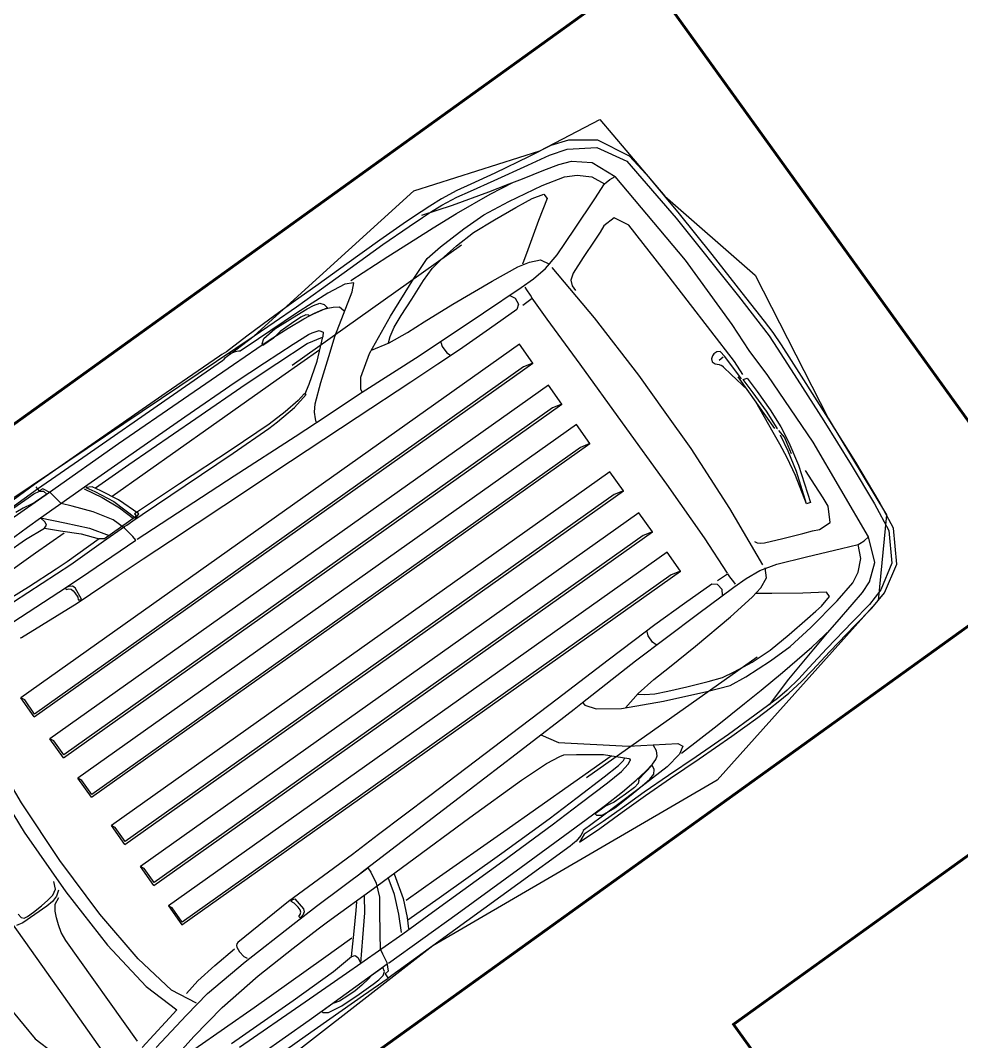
# Model space of a CAD drawing. Header units: millimetres. Extents: x 1904 to 2142, y -1319 to -1235.
# Drawn here: x 1988.355 to 1992.659, y -1249.864 to -1245.192 of the extents above; entities that cross this region are included whole.
import ezdxf

# ---------------------------------------------------------------- set-up
doc = ezdxf.new("R2010")
doc.units = ezdxf.units.MM
doc.header["$LTSCALE"] = 30
doc.layers.get('0').update_dxf_attribs({"linetype": 'CONTINUOUS'})
doc.layers.add('arquitetura', color=8, linetype='CONTINUOUS')

# ---------------------------------------------------------------- blocks, each defined once
blk = doc.blocks.new('Austin Mini dessus')
at = {"color": 8, "flags": 128}
for points in [[(2.9944, 3.7997), (3.0997, 3.8021)], [(3.0997, 3.8021), (3.2215, 3.8034)], [(3.2215, 3.8034), (3.3188, 3.8025)], [(3.3188, 3.8025), (3.3675, 3.8008)], [(3.3675, 3.8008), (3.3972, 3.7998)], [(3.3972, 3.7998), (3.439, 3.7972)], [(1.3693, 3.7967), (1.6304, 3.7968)], [(1.6304, 3.7968), (1.8484, 3.7979)], [(1.716, 3.7644), (1.717, 3.7694)], [(1.717, 3.7694), (1.7313, 3.7792)], [(1.7313, 3.7792), (1.7757, 3.7861)], [(1.7781, 3.7702), (1.7576, 3.764)], [(1.7757, 3.7861), (1.8394, 3.7873)], [(1.8082, 3.7719), (1.7781, 3.7702)], [(1.8354, 3.7719), (1.8082, 3.7719)], [(1.8622, 3.7696), (1.8354, 3.7719)], [(1.8394, 3.7873), (1.8918, 3.7867)], [(1.8484, 3.7979), (1.9397, 3.7986)], [(1.8896, 3.7653), (1.8622, 3.7696)], [(1.8918, 3.7867), (1.9135, 3.786)], [(1.9135, 3.786), (1.9326, 3.7832)], [(1.9326, 3.7832), (1.942, 3.7759)], [(2.1078, 3.7972), (1.9397, 3.7986)], [(1.9397, 3.7828), (1.9397, 3.798)], [(1.952, 3.781), (1.9397, 3.7828)], [(1.942, 3.7759), (1.9455, 3.763)], [(1.9641, 3.7571), (1.952, 3.781)], [(2.4284, 3.7942), (2.1078, 3.7972)], [(2.6259, 3.7916), (2.4284, 3.7942)], [(2.6343, 3.7911), (2.6259, 3.7916)], [(2.642, 3.7903), (2.6343, 3.7911)], [(2.649, 3.7893), (2.642, 3.7903)], [(2.6704, 3.7837), (2.649, 3.7893)], [(2.6551, 3.7981), (2.7306, 3.7997)], [(2.6814, 3.7868), (2.6551, 3.7981)], [(2.6822, 3.7782), (2.6704, 3.7837)], [(2.7507, 3.7887), (2.6814, 3.7868)], [(2.6858, 3.7757), (2.6822, 3.7782)], [(2.7538, 3.7741), (2.6858, 3.7757)], [(2.7306, 3.7997), (2.8147, 3.7991)], [(2.7458, 3.7609), (2.7598, 3.7709)], [(2.8237, 3.7886), (2.7507, 3.7887)], [(2.8931, 3.7702), (2.7538, 3.7741)], [(2.7598, 3.7709), (2.8041, 3.7753)], [(2.8041, 3.7753), (2.8678, 3.772)], [(2.8147, 3.7991), (2.9021, 3.7984)], [(2.9048, 3.7882), (2.8237, 3.7886)], [(2.8678, 3.772), (2.9199, 3.7677)], [(3.0069, 3.7651), (2.8931, 3.7702)], [(2.9021, 3.7984), (2.9944, 3.7997)], [(2.9951, 3.7894), (2.9048, 3.7882)], [(3.0966, 3.7917), (2.9951, 3.7894)], [(3.2164, 3.793), (3.0966, 3.7917)], [(3.316, 3.7921), (3.2164, 3.793)], [(3.3693, 3.7904), (3.316, 3.7921)], [(3.4015, 3.7895), (3.3693, 3.7904)], [(3.3706, 3.7916), (3.4639, 3.7624)], [(3.4406, 3.7862), (3.4015, 3.7895)], [(3.439, 3.7972), (3.4912, 3.7905)], [(3.4894, 3.7783), (3.4406, 3.7862)], [(3.5334, 3.7691), (3.4894, 3.7783)], [(3.4912, 3.7905), (3.5375, 3.7819)], [(3.6119, 3.753), (3.5334, 3.7691)], [(3.5375, 3.7819), (3.6147, 3.7659)], [(1.4923, 3.7636), (1.6691, 3.7637)], [(1.6691, 3.7637), (1.7492, 3.7633)], [(1.7576, 3.764), (1.716, 3.7644)], [(1.7492, 3.7633), (1.9626, 3.7616)], [(1.9022, 3.763), (1.8896, 3.7653)], [(1.9455, 3.763), (1.9022, 3.763)], [(1.9688, 3.7285), (1.9641, 3.7571)], [(1.9674, 3.7618), (2.2252, 3.7604)], [(2.2252, 3.7604), (2.4664, 3.7574)], [(2.4664, 3.7574), (2.6503, 3.7544)], [(2.6503, 3.7544), (2.7365, 3.753)], [(2.7365, 3.753), (2.7855, 3.7519)], [(2.7449, 3.7554), (2.7458, 3.7609)], [(2.7845, 3.7544), (2.7449, 3.7554)], [(2.8122, 3.7594), (2.7845, 3.7544)], [(2.7855, 3.7519), (2.851, 3.7488)], [(2.8551, 3.7596), (2.8122, 3.7594)], [(2.851, 3.7488), (2.9058, 3.7442)], [(2.8891, 3.7588), (2.8551, 3.7596)], [(2.9053, 3.7556), (2.8891, 3.7588)], [(2.9118, 3.7497), (2.9053, 3.7556)], [(2.9058, 3.7442), (2.9441, 3.7386)], [(2.913, 3.7465), (2.9118, 3.7497)], [(2.9725, 3.7349), (2.913, 3.7465)], [(2.9199, 3.7677), (2.9416, 3.7655)], [(2.9416, 3.7655), (2.9606, 3.76)], [(2.9441, 3.7386), (2.9744, 3.7329)], [(2.9606, 3.76), (2.9698, 3.7493)], [(2.9698, 3.7493), (2.9725, 3.7349)], [(3.0599, 3.7557), (3.0069, 3.7651)], [(3.0819, 3.7412), (3.0599, 3.7557)], [(3.0661, 3.7568), (3.2036, 3.7505)], [(3.0743, 3.7267), (3.0819, 3.7412)], [(3.2036, 3.7505), (3.3106, 3.7441)], [(3.3106, 3.7441), (3.3759, 3.7402)], [(3.3759, 3.7402), (3.4593, 3.7344)], [(3.4639, 3.7624), (3.5784, 3.7316)], [(3.7239, 3.7317), (3.6119, 3.753)], [(3.6147, 3.7659), (3.7245, 3.7448)], [(3.7245, 3.7448), (3.7958, 3.7324)], [(1.4484, 3.7087), (1.6921, 3.7115)], [(1.6921, 3.7115), (1.8449, 3.713)], [(1.8449, 3.713), (1.8979, 3.7134)], [(1.8979, 3.7134), (2.0543, 3.714)], [(1.8979, 3.7134), (1.9484, 3.6539)], [(1.9009, 3.6943), (1.8979, 3.7134)], [(1.9715, 3.7117), (1.9688, 3.7285)], [(1.9964, 3.6756), (1.9715, 3.7117)], [(2.0537, 3.7091), (2.0796, 3.6584)], [(2.0543, 3.714), (2.1798, 3.7129)], [(2.094, 3.6816), (2.0773, 3.7122)], [(2.1798, 3.7129), (2.4309, 3.7103)], [(2.4309, 3.7103), (2.6188, 3.7069)], [(2.6188, 3.7069), (2.7259, 3.7034)], [(2.9469, 3.6452), (3.0743, 3.7267)], [(2.9744, 3.7329), (2.9916, 3.7274)], [(2.9916, 3.7274), (3.001, 3.7198)], [(3.001, 3.7198), (3.0087, 3.7071)], [(3.0087, 3.7071), (3.01, 3.6884)], [(3.4593, 3.7344), (3.5777, 3.7235)], [(3.5777, 3.7235), (3.6563, 3.7118)], [(3.5784, 3.7316), (3.6421, 3.7153)], [(3.6421, 3.7153), (3.6846, 3.7048)], [(3.7964, 3.7192), (3.7239, 3.7317)], [(3.7958, 3.7324), (3.8536, 3.716)], [(3.8504, 3.7028), (3.7964, 3.7192)], [(3.8536, 3.716), (3.9358, 3.6662)], [(1.4355, 3.6849), (1.6643, 3.6871)], [(1.6643, 3.6871), (1.816, 3.6859)], [(1.816, 3.6859), (1.8868, 3.6804)], [(1.8868, 3.6804), (1.8979, 3.6843)], [(1.8868, 3.6804), (1.9382, 3.6219)], [(1.8979, 3.6843), (1.9009, 3.6943)], [(2.0389, 3.6143), (1.9964, 3.6756)], [(2.0918, 3.6884), (2.2083, 3.6887)], [(2.1175, 3.6272), (2.094, 3.6816)], [(2.2083, 3.6887), (2.4426, 3.6885)], [(2.4426, 3.6885), (2.6215, 3.6864)], [(2.6215, 3.6864), (2.7286, 3.6829)], [(2.7259, 3.7034), (2.8298, 3.6998)], [(2.7286, 3.6829), (2.8326, 3.6793)], [(2.8298, 3.6998), (2.8852, 3.6963)], [(2.8326, 3.6793), (2.8879, 3.6758)], [(2.8698, 3.6229), (2.9257, 3.6769)], [(2.8852, 3.6963), (2.8995, 3.6935)], [(2.8879, 3.6758), (2.8994, 3.674)], [(2.8995, 3.6935), (2.9148, 3.6898)], [(2.9148, 3.6898), (2.9254, 3.6845)], [(2.9269, 3.6823), (2.9254, 3.6845)], [(2.9257, 3.6769), (2.9271, 3.6797)], [(2.9271, 3.6797), (2.9269, 3.6823)], [(3.3067, 3.6745), (3.361, 3.68)], [(3.361, 3.68), (3.4507, 3.6839)], [(3.4507, 3.6839), (3.525, 3.6834)], [(3.525, 3.6834), (3.6102, 3.6722)], [(3.6846, 3.7048), (3.7528, 3.688)], [(3.7528, 3.688), (3.8, 3.6763)], [(3.8, 3.6763), (3.8361, 3.6624)], [(3.9251, 3.6552), (3.8504, 3.7028)], [(1.9484, 3.6539), (1.9968, 3.5949)], [(2.0796, 3.6584), (2.1036, 3.6021)], [(2.7793, 3.5129), (2.9469, 3.6452)], [(2.7871, 3.6502), (3.4246, 3.6502)], [(2.8994, 3.674), (2.9094, 3.6722)], [(2.9094, 3.6722), (2.9171, 3.6679)], [(3.1134, 3.5955), (3.2381, 3.6482)], [(3.2381, 3.6482), (3.3067, 3.6745)], [(3.3014, 3.6408), (3.3411, 3.6477)], [(3.3411, 3.6477), (3.4025, 3.6546)], [(3.4025, 3.6546), (3.4682, 3.6568)], [(3.4682, 3.6568), (3.5432, 3.6518)], [(3.5432, 3.6518), (3.6174, 3.6446)], [(3.6102, 3.6722), (3.7219, 3.6526)], [(3.6174, 3.6446), (3.651, 3.6408)], [(3.7219, 3.6526), (3.793, 3.6355)], [(3.8361, 3.6624), (3.8831, 3.6237)], [(3.9748, 3.5682), (3.9251, 3.6552)], [(3.9358, 3.6662), (3.9909, 3.5714)], [(1.2235, 3.6328), (1.5547, 3.6348)], [(1.2747, 3.6187), (1.3537, 3.601)], [(1.5547, 3.6348), (1.8149, 3.6349)], [(1.8149, 3.6349), (1.9203, 3.6346)], [(1.9382, 3.6219), (1.9794, 3.5737)], [(2.0615, 3.5818), (2.0389, 3.6143)], [(2.1391, 3.55), (2.1175, 3.6272)], [(2.1218, 3.6365), (2.2347, 3.637)], [(2.2347, 3.637), (2.4865, 3.6382)], [(2.4865, 3.6382), (2.7473, 3.6393)], [(2.7473, 3.6393), (2.8869, 3.6399)], [(2.8029, 3.5745), (2.8698, 3.6229)], [(3.1969, 3.6007), (3.2592, 3.6259)], [(3.2592, 3.6259), (3.3014, 3.6408)], [(3.651, 3.6408), (3.6741, 3.6378)], [(3.6741, 3.6378), (3.7107, 3.6285)], [(3.7107, 3.6285), (3.7113, 3.6124)], [(3.793, 3.6355), (3.8251, 3.6178)], [(3.8251, 3.6178), (3.8563, 3.5892)], [(3.8831, 3.6237), (3.9133, 3.5491)], [(1.3537, 3.601), (1.4755, 3.5794)], [(1.9968, 3.5949), (2.0262, 3.5518)], [(2.0778, 3.5418), (2.0615, 3.5818)], [(2.1036, 3.6021), (2.1179, 3.5483)], [(2.9962, 3.5397), (3.1134, 3.5955)], [(3.1417, 3.5787), (3.1969, 3.6007)], [(3.7113, 3.6124), (3.6503, 3.5725)], [(3.8563, 3.5892), (3.8742, 3.5491)], [(1.2404, 3.5618), (1.3729, 3.5353)], [(1.4755, 3.5794), (1.6204, 3.564)], [(1.6204, 3.564), (1.7565, 3.5569)], [(1.7565, 3.5569), (1.8523, 3.5529)], [(1.8523, 3.5529), (1.8885, 3.5517)], [(1.8885, 3.5517), (2.0756, 3.55)], [(1.9794, 3.5737), (1.9962, 3.5536)], [(2.7579, 3.5502), (2.7705, 3.5534)], [(2.7705, 3.5534), (2.8029, 3.5745)], [(3.0778, 3.5457), (3.1044, 3.562)], [(3.1044, 3.562), (3.1417, 3.5787)], [(3.6503, 3.5725), (3.5724, 3.5187)], [(3.8804, 3.5498), (3.8953, 3.5506)], [(3.8953, 3.5506), (3.9133, 3.5491)], [(3.9862, 3.4773), (3.9748, 3.5682)], [(3.9909, 3.5714), (4.0023, 3.48)], [(1.1011, 3.5379), (1.1017, 3.2922)], [(1.3084, 3.5158), (1.2053, 3.5371)], [(1.3729, 3.5353), (1.4635, 3.5186)], [(1.4186, 3.5228), (1.3793, 3.4466)], [(2.0756, 3.55), (2.1906, 3.5477)], [(2.0837, 3.5046), (2.0778, 3.5418)], [(2.1906, 3.5477), (2.4267, 3.5434)], [(2.4267, 3.5434), (2.6206, 3.5411)], [(2.6206, 3.5411), (2.712, 3.5443)], [(2.712, 3.5443), (2.7579, 3.5502)], [(2.9326, 3.496), (2.9962, 3.5397)], [(3.0068, 3.545), (3.0636, 3.5315)], [(3.0618, 3.5326), (3.0778, 3.5457)], [(3.0636, 3.5315), (3.1275, 3.5247)], [(3.1275, 3.5247), (3.1878, 3.5219)], [(3.1878, 3.5219), (3.29, 3.5153)], [(3.7236, 3.4885), (3.8253, 3.5293)], [(3.8253, 3.5293), (3.8742, 3.5491)], [(3.8742, 3.5491), (3.8804, 3.5498)], [(3.9133, 3.5491), (3.9421, 3.2156)], [(1.2049, 3.5135), (1.2049, 3.1364)], [(1.3585, 3.5054), (1.3084, 3.5158)], [(1.323, 3.3924), (1.3585, 3.5054)], [(1.4635, 3.5186), (1.6129, 3.5061)], [(1.6129, 3.5061), (1.7979, 3.497)], [(1.6169, 3.4714), (1.619, 3.4901)], [(1.619, 3.4901), (1.6245, 3.4999)], [(1.7979, 3.497), (1.8885, 3.4935)], [(1.8276, 3.494), (1.8263, 3.4879)], [(1.8388, 3.4912), (1.8276, 3.494)], [(1.8484, 3.4859), (1.8388, 3.4912)], [(1.8885, 3.4935), (2.0844, 3.4883)], [(2.0844, 3.4883), (2.0837, 3.5046)], [(2.7489, 3.4635), (2.7793, 3.5129)], [(2.9113, 3.4668), (2.9326, 3.496)], [(3.29, 3.5153), (3.4288, 3.5036)], [(3.4288, 3.5036), (3.5179, 3.4935)], [(3.5179, 3.4935), (3.5549, 3.4854)], [(3.5724, 3.5187), (3.5339, 3.4917)], [(3.6368, 3.4545), (3.7236, 3.4885)], [(1.4113, 3.481), (1.462, 3.47)], [(1.462, 3.47), (1.5309, 3.4613)], [(1.5309, 3.4613), (1.6094, 3.4548)], [(1.6186, 3.4546), (1.6169, 3.4714)], [(1.8263, 3.4879), (1.8336, 3.4853)], [(1.8336, 3.4853), (1.8396, 3.4804)], [(1.8409, 3.4637), (1.8386, 3.4462)], [(1.8396, 3.4804), (1.8416, 3.4732)], [(1.8416, 3.4732), (1.8409, 3.4637)], [(1.8478, 3.437), (1.8517, 3.4767)], [(1.8517, 3.4767), (1.8484, 3.4859)], [(2.0579, 3.4882), (2.4134, 3.475)], [(2.4134, 3.475), (2.6537, 3.4666)], [(2.6537, 3.4666), (2.7489, 3.4635)], [(2.7489, 3.4635), (2.8086, 3.4608)], [(2.8086, 3.4608), (2.8767, 3.4577)], [(2.8767, 3.4577), (2.9092, 3.4563)], [(2.9092, 3.4563), (2.9113, 3.4668)], [(3.5549, 3.4854), (3.5868, 3.4709)], [(3.5868, 3.4709), (3.6013, 3.4438)], [(3.9969, 3.3387), (3.9862, 3.4773)], [(4.0023, 3.48), (4.0132, 3.3405)], [(1.3793, 3.4466), (1.3517, 3.3099)], [(1.6207, 3.4502), (1.6186, 3.4546)], [(1.6242, 3.4468), (1.6207, 3.4502)], [(1.6285, 3.4452), (1.6242, 3.4468)], [(1.8272, 3.4328), (1.6285, 3.4452)], [(1.9786, 3.4297), (1.8272, 3.4328)], [(1.8386, 3.4462), (1.8339, 3.4369)], [(1.8339, 3.4369), (1.8395, 3.4349)], [(1.8395, 3.4349), (1.8452, 3.4359)], [(1.8452, 3.4359), (1.8478, 3.437)], [(2.0699, 3.4284), (1.9786, 3.4297)], [(2.1695, 3.4247), (2.0699, 3.4284)], [(2.9092, 3.4563), (3.1149, 3.4465)], [(3.1149, 3.4465), (3.3513, 3.4394)], [(3.1945, 3.4428), (3.1904, 3.4299)], [(3.1904, 3.4299), (3.1906, 3.4059)], [(3.3513, 3.4394), (3.4895, 3.4367)], [(3.4471, 3.4365), (3.4563, 3.4213)], [(3.4895, 3.4367), (3.5356, 3.4366)], [(3.4982, 3.4219), (3.4986, 3.4312)], [(3.5356, 3.4366), (3.5836, 3.4404)], [(3.5836, 3.4404), (3.6368, 3.4545)], [(3.6013, 3.4314), (3.6181, 3.2335)], [(3.756, 3.4243), (3.7841, 3.435)], [(3.7841, 3.435), (3.8045, 3.444)], [(3.8045, 3.444), (3.8435, 3.4455)], [(3.8435, 3.4455), (3.8675, 3.4012)], [(2.3653, 3.4184), (2.1695, 3.4247)], [(2.6091, 3.4106), (2.3653, 3.4184)], [(2.8528, 3.4028), (2.6091, 3.4106)], [(3.0481, 3.3965), (2.8528, 3.4028)], [(3.147, 3.3929), (3.0481, 3.3965)], [(3.1906, 3.4059), (3.1955, 3.3932)], [(3.4534, 3.4004), (3.4403, 3.3899)], [(3.4563, 3.4213), (3.4534, 3.4004)], [(3.4969, 3.3921), (3.4973, 3.4027)], [(3.4973, 3.4027), (3.4982, 3.4219)], [(3.6439, 3.38), (3.6968, 3.4013)], [(3.6968, 3.4013), (3.756, 3.4243)], [(3.8675, 3.4012), (3.8692, 3.3713)], [(0.9547, 3.3266), (0.9762, 3.3945)], [(1.3004, 3.222), (1.323, 3.3924)], [(3.2267, 3.3909), (3.147, 3.3929)], [(3.3378, 3.39), (3.2267, 3.3909)], [(3.4403, 3.3899), (3.3378, 3.39)], [(3.4605, 3.391), (3.4969, 3.3921)], [(3.4984, 3.3906), (3.5032, 3.2619)], [(3.6215, 3.3593), (3.6261, 3.3671)], [(3.6261, 3.3671), (3.6334, 3.3741)], [(3.6334, 3.3741), (3.6439, 3.38)], [(3.8692, 3.3713), (3.8712, 3.3271)], [(3.8294, 3.3605), (3.8176, 3.3569)], [(3.8176, 3.3569), (3.8402, 3.2669)], [(3.8176, 3.3569), (3.8491, 3.259)], [(3.8656, 3.2467), (3.8294, 3.3605)], [(4.0064, 3.181), (3.9969, 3.3387)], [(4.0132, 3.3405), (4.0227, 3.1819)], [(0.9474, 3.2223), (0.9547, 3.3266)], [(1.3517, 3.3099), (1.3356, 3.1305)], [(1.521, 3.3024), (3.3849, 3.3024)], [(1.521, 3.2314), (1.521, 3.3024)], [(3.3849, 3.3024), (3.3552, 3.2953)], [(3.3849, 3.3024), (3.3849, 3.2314)], [(3.8712, 3.3271), (3.8736, 3.2722)], [(1.1017, 3.2922), (1.1017, 3.0712)], [(3.3552, 3.2953), (1.5269, 3.296)], [(1.5269, 3.296), (1.5269, 3.2434)], [(1.5269, 3.2434), (1.521, 3.2314)], [(3.5032, 3.2619), (3.5043, 3.0618)], [(3.8402, 3.2669), (3.8508, 3.2084)], [(3.8491, 3.259), (3.8648, 3.1939)], [(3.8822, 3.1732), (3.8656, 3.2467)], [(1.2904, 3.0155), (1.3004, 3.222)], [(3.3849, 3.2314), (1.521, 3.2314)], [(3.6181, 3.2335), (3.6277, 3.0159)], [(3.8508, 3.2084), (3.8565, 3.1612)], [(3.9421, 3.2156), (3.9474, 2.9699)], [(3.8648, 3.1939), (3.8741, 3.1401)], [(3.868, 3.2065), (3.8741, 3.1805)], [(3.8741, 3.1805), (3.8782, 3.1603)], [(4.0139, 3.0308), (4.0064, 3.181)], [(4.0227, 3.1819), (4.0303, 3.0312)], [(1.521, 3.1548), (3.3849, 3.1548)], [(1.521, 3.1548), (3.3849, 3.1548)], [(1.521, 3.1548), (1.521, 3.0837)], [(3.3552, 3.1477), (1.5269, 3.1484)], [(1.5269, 3.1484), (1.5269, 3.0958)], [(3.3849, 3.1548), (3.3552, 3.1477)], [(3.3849, 3.1548), (3.3849, 3.0838)], [(3.8565, 3.1612), (3.8604, 3.1213)], [(3.8797, 3.1523), (3.8778, 3.1263)], [(3.8782, 3.1603), (3.8797, 3.1523)], [(3.8893, 3.1208), (3.8822, 3.1732)], [(1.2049, 3.1364), (1.2077, 3.1082)], [(1.3356, 3.1305), (1.3308, 2.9266)], [(3.8604, 3.1213), (3.8653, 3.0676)], [(3.8772, 3.1193), (3.8773, 3.1186)], [(3.8773, 3.1186), (3.8774, 3.1179)], [(3.8774, 3.1179), (3.8775, 3.1172)], [(3.8775, 3.1172), (3.8809, 3.056)], [(3.8927, 3.0595), (3.8893, 3.1208)], [(1.2077, 3.1082), (1.214, 3.084)], [(1.214, 3.084), (1.2213, 3.064)], [(1.5269, 3.0958), (1.521, 3.0837)], [(3.3849, 3.0838), (1.521, 3.0838)], [(3.8718, 3.1136), (3.8718, 3.0663)], [(1.1017, 3.0712), (1.1013, 2.893)], [(1.2213, 3.064), (1.2296, 3.0447)], [(3.5043, 3.0618), (3.503, 2.8311)], [(3.8653, 3.0676), (3.8715, 3.0137)], [(3.8718, 3.0663), (3.8715, 2.9763)], [(3.8809, 3.056), (3.8809, 2.9867)], [(3.8927, 2.9903), (3.8927, 3.0595)], [(1.2296, 3.0447), (1.2425, 3.0269)], [(1.2425, 3.0269), (1.263, 3.0168)], [(4.019, 2.9175), (4.0139, 3.0308)], [(4.0303, 3.0312), (4.0353, 2.9173)], [(1.1289, 3.0172), (1.1087, 3.0128)], [(1.2179, 3.0172), (1.1289, 3.0172)], [(1.1326, 2.9863), (1.1344, 3.0006)], [(1.1344, 3.0006), (1.1406, 3.0076)], [(1.1406, 3.0076), (1.1521, 3.0095)], [(1.1521, 3.0095), (1.1745, 3.009)], [(1.1745, 3.009), (1.2048, 3.0074)], [(1.2048, 3.0074), (1.2315, 3.0045)], [(1.2406, 3.0157), (1.2179, 3.0172)], [(1.2315, 3.0045), (1.2524, 3.0002)], [(1.2601, 3.01), (1.2406, 3.0157)], [(1.2524, 3.0002), (1.27, 2.9903)], [(1.275, 2.9987), (1.2601, 3.01)], [(1.27, 2.9903), (1.2792, 2.9682)], [(1.2927, 2.7938), (1.2904, 3.0155)], [(1.521, 3.0018), (3.3849, 3.0018)], [(1.521, 3.0018), (1.521, 2.9307)], [(1.521, 3.0017), (3.3849, 3.0017)], [(3.3552, 2.9947), (1.5269, 2.9954)], [(1.5269, 2.9954), (1.5269, 2.9427)], [(3.3849, 3.0017), (3.3552, 2.9947)], [(3.3849, 3.0018), (3.3849, 2.9307)], [(3.6277, 3.0159), (3.6279, 2.8795)], [(3.8911, 2.9399), (3.8927, 2.9903)], [(3.8717, 2.9689), (3.8581, 2.9022)], [(3.8715, 2.9763), (3.8713, 2.9207)], [(3.8809, 2.9867), (3.8793, 2.9363)], [(3.9474, 2.9699), (3.9456, 2.8742)], [(1.5269, 2.9427), (1.521, 2.9307)], [(3.3849, 2.9307), (1.521, 2.9307)], [(3.8764, 2.9319), (3.8763, 2.9214)], [(3.8793, 2.9363), (3.8911, 2.9399)], [(1.3308, 2.9266), (1.3369, 2.7159)], [(3.8581, 2.9022), (3.8521, 2.8707)], [(3.8763, 2.9214), (3.8745, 2.8469)], [(3.8871, 2.9232), (3.8888, 2.876)], [(4.0208, 2.8728), (4.019, 2.9175)], [(4.0353, 2.9173), (4.0372, 2.8721)], [(3.6279, 2.8795), (3.6277, 2.7413)], [(3.8521, 2.8707), (3.8507, 2.8629)], [(3.8888, 2.876), (3.8844, 2.7575)], [(3.9456, 2.8742), (3.9489, 2.78)], [(4.0141, 2.7205), (4.0208, 2.8728)], [(4.0372, 2.8721), (4.0353, 2.829)], [(3.8333, 2.8378), (3.8378, 2.8476)], [(3.8369, 2.8289), (3.8333, 2.8378)], [(3.8378, 2.8476), (3.8458, 2.8564)], [(3.8458, 2.8564), (3.8507, 2.8629)], [(3.8688, 2.8456), (3.8527, 2.8468)], [(3.8745, 2.8469), (3.8712, 2.8257)], [(1.521, 2.8252), (3.3849, 2.8252)], [(1.521, 2.8252), (3.3849, 2.8252)], [(1.521, 2.8252), (1.521, 2.7541)], [(3.3552, 2.8181), (1.5269, 2.8188)], [(1.5269, 2.8188), (1.5269, 2.7662)], [(3.3849, 2.8252), (3.3552, 2.8181)], [(3.3849, 2.8252), (3.3849, 2.7542)], [(3.503, 2.8311), (3.5007, 2.6103)], [(3.8449, 2.8226), (3.8369, 2.8289)], [(3.8518, 2.8207), (3.8449, 2.8226)], [(3.8621, 2.821), (3.8518, 2.8207)], [(3.8712, 2.8257), (3.8621, 2.821)], [(4.0353, 2.829), (4.0303, 2.7187)], [(1.307, 2.578), (1.2927, 2.7938)], [(3.9489, 2.78), (3.9462, 2.5372)], [(1.5269, 2.7662), (1.521, 2.7541)], [(3.3849, 2.7542), (1.521, 2.7542)], [(3.6277, 2.7413), (3.6181, 2.5203)], [(3.8844, 2.7575), (3.8754, 2.5224)], [(1.3369, 2.7159), (1.3537, 2.5166)], [(3.9974, 2.4164), (4.0141, 2.7205)], [(4.0303, 2.7187), (4.0227, 2.5701)], [(1.521, 2.6777), (3.3849, 2.6777)], [(1.521, 2.6777), (1.521, 2.6065)], [(1.521, 2.6776), (3.3849, 2.6776)], [(3.3552, 2.6705), (1.5269, 2.6712)], [(1.5269, 2.6712), (1.5269, 2.6186)], [(3.3849, 2.6776), (3.3552, 2.6705)], [(3.3849, 2.6777), (3.3849, 2.6066)], [(1.5269, 2.6186), (1.521, 2.6065)], [(3.3849, 2.6066), (1.521, 2.6066)], [(3.5007, 2.6103), (3.4987, 2.4401)], [(4.0227, 2.5701), (4.0132, 2.4114)], [(1.521, 2.5246), (3.3849, 2.5246)], [(1.521, 2.5246), (3.3849, 2.5246)], [(1.521, 2.5246), (1.521, 2.4535)], [(3.3849, 2.5246), (3.3552, 2.5175)], [(3.3849, 2.5246), (3.3849, 2.4536)], [(3.9462, 2.5372), (3.9187, 2.2052)], [(3.3552, 2.5175), (1.5269, 2.5182)], [(1.5269, 2.5182), (1.5269, 2.4656)], [(3.6181, 2.5203), (3.6013, 2.3205)], [(3.8754, 2.5224), (3.8675, 2.3507)], [(1.5269, 2.4656), (1.521, 2.4535)], [(3.3849, 2.4536), (1.521, 2.4536)], [(3.4987, 2.4401), (3.4984, 2.3614)], [(3.6192, 2.401), (3.619, 2.419)], [(3.6261, 2.3848), (3.6192, 2.401)], [(3.9754, 2.1881), (3.9974, 2.4164)], [(4.0132, 2.4114), (4.0023, 2.272)], [(3.6439, 2.372), (3.6261, 2.3848)], [(3.6968, 2.3507), (3.6439, 2.372)], [(2.6091, 2.3418), (2.3653, 2.3341)], [(2.8528, 2.3496), (2.6091, 2.3418)], [(3.0481, 2.356), (2.8528, 2.3496)], [(3.147, 2.3596), (3.0481, 2.356)], [(3.2267, 2.3616), (3.147, 2.3596)], [(3.189, 2.3226), (3.1892, 2.3465)], [(3.1892, 2.3465), (3.1942, 2.3592)], [(3.3378, 2.3625), (3.2267, 2.3616)], [(3.4403, 2.3625), (3.3378, 2.3625)], [(3.4534, 2.352), (3.4403, 2.3625)], [(3.4563, 2.3312), (3.4534, 2.352)], [(3.462, 2.3625), (3.4984, 2.3614)], [(3.4984, 2.3614), (3.4988, 2.3509)], [(3.4988, 2.3509), (3.4997, 2.3317)], [(3.756, 2.3277), (3.6968, 2.3507)], [(3.8675, 2.3507), (3.8435, 2.3065)], [(1.6285, 2.3056), (1.6242, 2.304)], [(1.8272, 2.3184), (1.6285, 2.3056)], [(1.9786, 2.3223), (1.8272, 2.3184)], [(1.8366, 2.3114), (1.8412, 2.3145)], [(1.8403, 2.3032), (1.8366, 2.3114)], [(1.8412, 2.3145), (1.8449, 2.3155)], [(1.8449, 2.3155), (1.8464, 2.3155)], [(1.8464, 2.3155), (1.8503, 2.2758)], [(2.0699, 2.3241), (1.9786, 2.3223)], [(2.1695, 2.3277), (2.0699, 2.3241)], [(2.3653, 2.3341), (2.1695, 2.3277)], [(2.9092, 2.2957), (3.1149, 2.3055)], [(3.1149, 2.3055), (3.3513, 2.3125)], [(3.1931, 2.3097), (3.189, 2.3226)], [(3.3513, 2.3125), (3.4895, 2.3152)], [(3.4471, 2.3159), (3.4563, 2.3312)], [(3.4895, 2.3152), (3.5356, 2.3154)], [(3.4997, 2.3317), (3.5002, 2.3223)], [(3.5356, 2.3154), (3.5836, 2.3116)], [(3.5836, 2.3116), (3.6368, 2.2975)], [(3.5868, 2.2811), (3.6013, 2.3081)], [(3.7841, 2.317), (3.756, 2.3277)], [(3.8045, 2.308), (3.7841, 2.317)], [(3.8435, 2.3065), (3.8045, 2.308)], [(1.8383, 2.272), (1.8402, 2.2793)], [(1.8402, 2.2793), (1.8406, 2.2877)], [(1.8406, 2.2877), (1.8403, 2.3032)], [(1.8503, 2.2758), (1.847, 2.2665)], [(2.0905, 2.2638), (2.4428, 2.2777)], [(2.4428, 2.2777), (2.6647, 2.2869)], [(2.6647, 2.2869), (2.7418, 2.2903)], [(2.7418, 2.2903), (2.9092, 2.2957)], [(2.7431, 2.2881), (2.7462, 2.2798)], [(2.7462, 2.2798), (2.7556, 2.2611)], [(2.9092, 2.2957), (2.9113, 2.2851)], [(2.9113, 2.2851), (2.9326, 2.256)], [(3.5549, 2.2666), (3.5868, 2.2811)], [(3.6368, 2.2975), (3.725, 2.2641)], [(1.6349, 2.2506), (1.8016, 2.2577)], [(1.8016, 2.2577), (1.881, 2.2603)], [(1.825, 2.2645), (1.8322, 2.2671)], [(1.8262, 2.2584), (1.825, 2.2645)], [(1.8375, 2.2613), (1.8262, 2.2584)], [(1.8322, 2.2671), (1.8383, 2.272)], [(1.847, 2.2665), (1.8375, 2.2613)], [(1.881, 2.2603), (2.0858, 2.2644)], [(2.0844, 2.2494), (2.0784, 2.2142)], [(2.0858, 2.2644), (2.0844, 2.2494)], [(2.7556, 2.2611), (2.7718, 2.2409)], [(2.9326, 2.256), (2.9962, 2.2123)], [(3.29, 2.2366), (3.4288, 2.2483)], [(3.4288, 2.2483), (3.5179, 2.2584)], [(3.5179, 2.2584), (3.5549, 2.2666)], [(3.5724, 2.2333), (3.5339, 2.2602)], [(3.725, 2.2641), (3.8293, 2.2244)], [(4.0023, 2.272), (3.9909, 2.1805)], [(2.0784, 2.2142), (2.0651, 2.1737)], [(2.1118, 2.2109), (2.1463, 2.2115)], [(2.1463, 2.2115), (2.305, 2.215)], [(2.305, 2.215), (2.4809, 2.219)], [(2.4809, 2.219), (2.6134, 2.2208)], [(2.6134, 2.2208), (2.6469, 2.2196)], [(2.6469, 2.2196), (2.7143, 2.2143)], [(2.7143, 2.2143), (2.7654, 2.2024)], [(2.7718, 2.2409), (2.8239, 2.1987)], [(2.9962, 2.2123), (3.1134, 2.1564)], [(3.0068, 2.207), (3.0636, 2.2205)], [(3.0618, 2.2194), (3.0778, 2.2063)], [(3.0636, 2.2205), (3.1275, 2.2272)], [(3.1275, 2.2272), (3.1878, 2.23)], [(3.1878, 2.23), (3.29, 2.2366)], [(3.6503, 2.1795), (3.5724, 2.2333)], [(3.8293, 2.2244), (3.8797, 2.2052)], [(1.7357, 2.1921), (1.606, 2.1833)], [(1.6721, 2.2014), (1.8808, 2.2103)], [(1.8362, 2.1961), (1.7357, 2.1921)], [(1.8766, 2.1969), (1.8362, 2.1961)], [(1.9967, 2.1959), (1.8766, 2.1969)], [(1.8808, 2.2103), (2.0035, 2.2094)], [(1.961, 2.1517), (1.9967, 2.1959)], [(1.9914, 2.152), (2.0269, 2.2058)], [(2.0102, 2.2055), (1.9967, 2.1959)], [(2.0035, 2.2094), (2.0815, 2.2103)], [(2.1294, 2.2062), (2.0102, 2.2055)], [(2.0815, 2.2103), (2.0895, 2.2105)], [(2.0895, 2.2105), (2.1118, 2.2109)], [(2.0987, 2.1289), (2.1242, 2.2089)], [(2.1021, 2.1554), (2.1177, 2.2065)], [(2.1389, 2.2041), (2.1134, 2.1336)], [(2.1242, 2.2089), (2.1389, 2.2041)], [(2.128, 2.1963), (2.1294, 2.2062)], [(2.2935, 2.2014), (2.128, 2.1963)], [(2.4818, 2.2073), (2.2935, 2.2014)], [(2.6213, 2.2106), (2.4818, 2.2073)], [(2.6829, 2.2085), (2.6213, 2.2106)], [(2.7355, 2.2029), (2.6829, 2.2085)], [(2.7627, 2.1969), (2.7355, 2.2029)], [(2.7654, 2.2024), (2.7627, 2.1969)], [(2.763, 2.2003), (2.7912, 2.1821)], [(2.7912, 2.1821), (2.8517, 2.139)], [(2.8239, 2.1987), (2.9002, 2.139)], [(3.0778, 2.2063), (3.1044, 2.19)], [(3.1044, 2.19), (3.1417, 2.1733)], [(3.8604, 2.1645), (3.8797, 2.2052)], [(3.8797, 2.2052), (3.8859, 2.2044)], [(3.8859, 2.2044), (3.9007, 2.2036)], [(3.8872, 2.13), (3.9187, 2.2052)], [(3.9007, 2.2036), (3.9187, 2.2052)], [(3.9249, 2.1008), (3.9754, 2.1881)], [(3.9909, 2.1805), (3.9406, 2.0845)], [(1.9146, 2.1086), (1.961, 2.1517)], [(1.9396, 2.0961), (1.9914, 2.152)], [(2.0651, 2.1737), (2.0297, 2.1186)], [(2.0769, 2.098), (2.1021, 2.1554)], [(3.1134, 2.1564), (3.2381, 2.1037)], [(3.1417, 2.1733), (3.1969, 2.1512)], [(3.1969, 2.1512), (3.2592, 2.1261)], [(3.7113, 2.1396), (3.6503, 2.1795)], [(3.8265, 2.1348), (3.8604, 2.1645)], [(1.5491, 2.1189), (1.8129, 2.1188)], [(1.8129, 2.1188), (1.9203, 2.1191)], [(2.0297, 2.1186), (1.9872, 2.0669)], [(2.0692, 2.0713), (2.0987, 2.1289)], [(2.1134, 2.1336), (2.085, 2.08)], [(2.8517, 2.139), (2.9088, 2.0884)], [(2.9002, 2.139), (2.9394, 2.1086)], [(3.2592, 2.1261), (3.3014, 2.1112)], [(3.6741, 2.1142), (3.7107, 2.1235)], [(3.7107, 2.1235), (3.7113, 2.1396)], [(3.793, 2.1165), (3.8265, 2.1348)], [(3.8375, 2.0902), (3.8872, 2.13)], [(1.8792, 2.0733), (1.9146, 2.1086)], [(1.8882, 2.0405), (1.9396, 2.0961)], [(2.0471, 2.045), (2.0769, 2.098)], [(2.1047, 2.1129), (2.4742, 2.1134)], [(2.4742, 2.1134), (2.7383, 2.1137)], [(2.7383, 2.1137), (2.8794, 2.1139)], [(2.7825, 2.1047), (3.4166, 2.1047)], [(2.8587, 2.0775), (2.9076, 2.0883)], [(2.9122, 2.0845), (2.9088, 2.0884)], [(2.9394, 2.1086), (3.062, 2.0282)], [(3.2381, 2.1037), (3.3067, 2.0774)], [(3.3014, 2.1112), (3.3411, 2.1043)], [(3.3411, 2.1043), (3.4025, 2.0974)], [(3.4025, 2.0974), (3.4682, 2.0952)], [(3.4682, 2.0952), (3.5432, 2.1001)], [(3.5432, 2.1001), (3.6174, 2.1074)], [(3.6102, 2.0798), (3.7219, 2.0993)], [(3.6174, 2.1074), (3.651, 2.1112)], [(3.651, 2.1112), (3.6741, 2.1142)], [(3.7219, 2.0993), (3.793, 2.1165)], [(3.8, 2.0757), (3.8375, 2.0902)], [(3.8485, 2.0526), (3.9249, 2.1008)], [(1.6696, 2.0663), (1.8124, 2.0677)], [(1.8124, 2.0677), (1.8792, 2.0733)], [(1.8792, 2.0733), (1.8898, 2.0695)], [(1.8917, 2.0596), (1.8882, 2.0405)], [(1.8898, 2.0695), (1.8917, 2.0596)], [(1.9872, 2.0669), (1.9647, 2.0412)], [(2.0542, 2.0453), (2.0692, 2.0713)], [(2.085, 2.08), (2.0706, 2.0548)], [(2.0774, 2.0623), (2.2014, 2.0637)], [(2.2014, 2.0637), (2.4493, 2.0668)], [(2.4493, 2.0668), (2.6356, 2.0705)], [(2.6356, 2.0705), (2.7481, 2.0732)], [(2.7481, 2.0732), (2.8587, 2.0775)], [(2.8223, 2.0539), (2.8776, 2.0574)], [(2.8776, 2.0574), (2.8901, 2.0597)], [(2.8901, 2.0597), (2.9115, 2.0664)], [(2.9115, 2.0664), (2.9182, 2.0768)], [(2.9154, 2.0806), (2.9122, 2.0845)], [(2.9182, 2.0768), (2.9154, 2.0806)], [(3.0039, 2.0429), (3.008, 2.0596)], [(3.3067, 2.0774), (3.361, 2.072)], [(3.361, 2.072), (3.4507, 2.0681)], [(3.4507, 2.0681), (3.525, 2.0686)], [(3.525, 2.0686), (3.6102, 2.0798)], [(3.6846, 2.0471), (3.7528, 2.064)], [(3.7528, 2.064), (3.8, 2.0757)], [(3.9406, 2.0845), (3.8672, 2.0324)], [(1.6944, 2.0429), (1.839, 2.0411)], [(1.839, 2.0411), (1.8882, 2.0405)], [(1.8882, 2.0405), (2.0521, 2.0412)], [(1.9618, 2.0246), (1.9568, 1.9964)], [(1.9647, 2.0412), (1.9618, 2.0246)], [(2.0521, 2.0412), (2.1763, 2.0418)], [(2.0706, 2.0548), (2.0542, 2.0453)], [(2.1763, 2.0418), (2.4248, 2.0438)], [(2.4248, 2.0438), (2.6113, 2.0468)], [(2.6113, 2.0468), (2.7183, 2.0504)], [(2.7183, 2.0504), (2.8223, 2.0539)], [(2.9574, 2.0204), (2.9729, 2.0257)], [(2.9729, 2.0257), (2.9874, 2.0323)], [(2.9874, 2.0323), (3.0039, 2.0429)], [(3.062, 2.0282), (3.0814, 2.0091)], [(3.4593, 2.0176), (3.5777, 2.0285)], [(3.5777, 2.0285), (3.6563, 2.0402)], [(3.5784, 2.0204), (3.6421, 2.0366)], [(3.6421, 2.0366), (3.6846, 2.0471)], [(3.722, 2.0234), (3.7937, 2.0359)], [(3.7937, 2.0359), (3.8485, 2.0526)], [(3.8672, 2.0324), (3.8141, 2.0148)], [(1.9568, 1.9964), (1.9445, 1.9728)], [(1.9551, 1.9922), (2.2129, 1.9935)], [(2.2129, 1.9935), (2.454, 1.9966)], [(2.454, 1.9966), (2.638, 1.9996)], [(2.638, 1.9996), (2.7242, 2.001)], [(2.7242, 2.001), (2.7732, 2.0021)], [(2.7845, 2.0049), (2.7449, 2.0039)], [(2.7449, 2.0039), (2.7458, 1.9984)], [(2.7458, 1.9984), (2.7598, 1.9884)], [(2.7732, 2.0021), (2.8386, 2.0052)], [(2.8122, 1.9999), (2.7845, 2.0049)], [(2.8551, 1.9997), (2.8122, 1.9999)], [(2.8386, 2.0052), (2.8935, 2.0098)], [(2.8891, 2.0005), (2.8551, 1.9997)], [(2.9053, 2.0037), (2.8891, 2.0005)], [(2.8935, 2.0098), (2.9302, 2.0151)], [(2.9118, 2.0096), (2.9053, 2.0037)], [(2.913, 2.0128), (2.9118, 2.0096)], [(2.9725, 2.0244), (2.913, 2.0128)], [(2.9199, 1.9916), (2.9416, 1.9938)], [(2.9302, 2.0151), (2.9574, 2.0204)], [(2.9416, 1.9938), (2.9606, 1.9993)], [(2.9606, 1.9993), (2.9698, 2.01)], [(2.9698, 2.01), (2.9725, 2.0244)], [(3.0563, 1.9962), (2.9993, 1.9886)], [(3.0814, 2.0091), (3.0563, 1.9962)], [(3.0784, 1.9981), (3.2127, 2.0036)], [(3.2127, 2.0036), (3.3138, 2.0086)], [(3.3138, 2.0086), (3.3759, 2.0118)], [(3.3759, 2.0118), (3.4593, 2.0176)], [(3.4639, 1.9896), (3.5784, 2.0204)], [(3.5337, 1.986), (3.6114, 2.0021)], [(3.6114, 2.0021), (3.722, 2.0234)], [(3.7404, 2.0035), (3.6262, 1.9845)], [(3.8141, 2.0148), (3.7404, 2.0035)], [(1.7416, 1.9904), (1.9551, 1.9922)], [(1.8305, 1.9642), (1.9317, 1.9633)], [(1.8622, 1.9859), (1.8354, 1.9836)], [(1.8394, 1.9681), (1.8918, 1.9688)], [(1.8896, 1.9901), (1.8622, 1.9859)], [(1.9022, 1.9924), (1.8896, 1.9901)], [(1.8918, 1.9688), (1.9135, 1.9694)], [(1.9455, 1.9924), (1.9022, 1.9924)], [(1.9135, 1.9694), (1.9326, 1.9722)], [(1.9321, 1.971), (1.9317, 1.9551)], [(1.9317, 1.9633), (2.0998, 1.9648)], [(1.9445, 1.9728), (1.9321, 1.971)], [(1.9326, 1.9722), (1.942, 1.9796)], [(1.942, 1.9796), (1.9455, 1.9924)], [(2.0998, 1.9648), (2.4205, 1.9678)], [(2.4205, 1.9678), (2.618, 1.9704)], [(2.618, 1.9704), (2.6248, 1.9694)], [(2.6248, 1.9694), (2.6309, 1.9675)], [(2.6309, 1.9675), (2.6377, 1.9674)], [(2.6377, 1.9674), (2.6698, 1.9667)], [(2.6644, 1.9706), (2.6452, 1.9652)], [(2.675, 1.9758), (2.6644, 1.9706)], [(2.6698, 1.9667), (2.7401, 1.9651)], [(2.6783, 1.978), (2.675, 1.9758)], [(2.7462, 1.9796), (2.6783, 1.978)], [(2.7401, 1.9651), (2.8147, 1.9659)], [(2.8855, 1.9835), (2.7462, 1.9796)], [(2.7598, 1.9884), (2.8041, 1.984)], [(2.8041, 1.984), (2.8678, 1.9873)], [(2.8147, 1.9659), (2.8968, 1.9668)], [(2.8678, 1.9873), (2.9199, 1.9916)], [(2.9993, 1.9886), (2.8855, 1.9835)], [(2.8968, 1.9668), (2.9905, 1.9663)], [(2.9905, 1.9663), (3.0983, 1.9654)], [(3.0983, 1.9654), (3.2215, 1.965)], [(3.2215, 1.965), (3.3188, 1.9659)], [(3.3188, 1.9659), (3.3675, 1.9676)], [(3.3675, 1.9676), (3.3972, 1.9685)], [(3.3706, 1.9603), (3.4639, 1.9896)], [(3.3972, 1.9685), (3.4375, 1.9711)], [(3.4375, 1.9711), (3.4886, 1.9776)], [(3.4886, 1.9776), (3.5337, 1.986)], [(3.5466, 1.9696), (3.5003, 1.961)], [(3.6262, 1.9845), (3.5466, 1.9696)], [(1.9317, 1.9469), (1.8317, 1.9484)], [(2.1, 1.9484), (1.9317, 1.9469)], [(2.421, 1.9514), (2.1, 1.9484)], [(2.6186, 1.954), (2.421, 1.9514)], [(2.627, 1.9542), (2.6186, 1.954)], [(2.6353, 1.9546), (2.627, 1.9542)], [(2.6436, 1.9556), (2.6353, 1.9546)], [(2.7208, 1.9527), (2.6436, 1.9556)], [(2.808, 1.9509), (2.7208, 1.9527)], [(2.8968, 1.9503), (2.808, 1.9509)], [(2.9905, 1.9499), (2.8968, 1.9503)], [(3.0983, 1.949), (2.9905, 1.9499)], [(3.2215, 1.9486), (3.0983, 1.949)], [(3.3211, 1.9494), (3.2215, 1.9486)], [(3.3742, 1.9509), (3.3211, 1.9494)], [(3.4063, 1.9517), (3.3742, 1.9509)], [(3.448, 1.9543), (3.4063, 1.9517)], [(3.5003, 1.961), (3.448, 1.9543)]]:
    blk.add_lwpolyline(points, dxfattribs=at)

msp = doc.modelspace()

# ---------------------------------------------------------------- linework, layer by layer
at = {"layer": 'arquitetura', "const_width": 0.0125}
for points in [[(1984.5113, -1249.7855), (1986.4396, -1252.4635), (1993.1346, -1247.6428), (1991.2063, -1244.9648)], [(1991.6157, -1249.7855), (1993.544, -1252.4635), (2000.239, -1247.6428), (1998.3108, -1244.9648)]]:
    msp.add_lwpolyline(points, close=True, dxfattribs=at)
at = {"layer": 'arquitetura'}
msp.add_lwpolyline([(1985.802, -1249.1646), (1987.2198, -1248.1459), (1987.3007, -1247.9984), (1987.3339, -1247.7783), (1987.4657, -1247.763), (1987.5506, -1247.8952), (1989.4238, -1246.6362), (1990.1537, -1245.9722), (1990.7308, -1245.7898), (1991.0047, -1245.6455), (1991.3015, -1245.9966), (1991.7157, -1246.3572), (1992.0491, -1247.0114), (1992.3155, -1247.4547), (1992.2775, -1247.8467), (1991.5409, -1248.6676), (1990.2405, -1249.4263), (1988.4868, -1250.7912), (1987.3809, -1251.396), (1987.1227, -1251.4466), (1987.0822, -1251.4548)], dxfattribs=at)

# ---------------------------------------------------------------- block references
at = {"layer": 'arquitetura', "xscale": -1.5, "yscale": 1.5, "zscale": 1.5, "rotation": 215.3560608114845}
msp.add_blockref('Austin Mini dessus', (1984.366, -1246.6105), dxfattribs=at)

doc.saveas('drawing.dxf')
